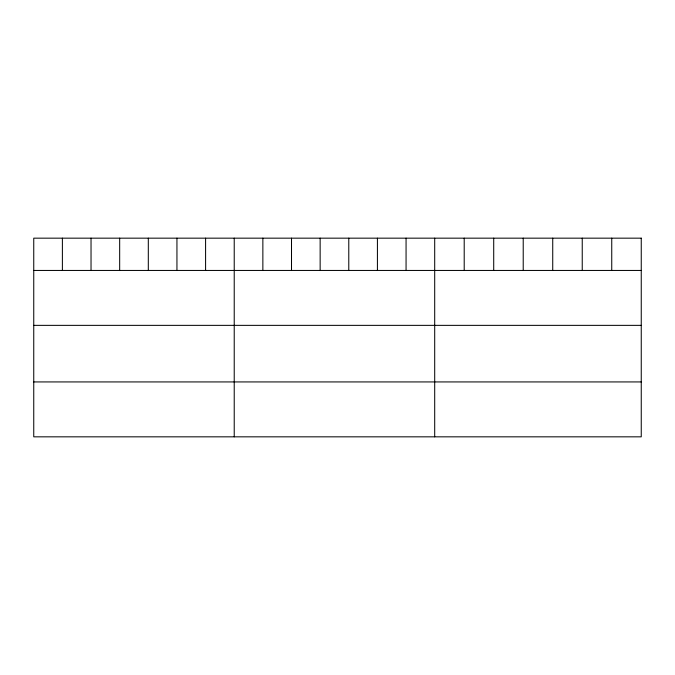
<?xml version="1.0" encoding="UTF-8"?>
<svg xmlns="http://www.w3.org/2000/svg" width="675" height="675" viewBox="0 0 675 675"><rect width="100%" height="100%" fill="white"/><g stroke="black" fill="none" stroke-linecap="round" stroke-linejoin="round"><path stroke-width="1.01" d="M33.75 270.447L641.25 270.447M33.75 325.358L641.25 325.358M33.75 381.932L641.25 381.932M611.744 238.165L611.744 270.447M582.238 238.165L582.238 270.447M552.732 238.165L552.732 270.447M523.218 238.165L523.218 270.447M493.712 238.165L493.712 270.447M464.206 238.165L464.206 270.447M434.7 238.165L434.7 436.835M406.063 238.165L406.063 270.447M377.418 238.165L377.418 270.447M348.781 238.165L348.781 270.447M320.144 238.165L320.144 270.447M291.507 238.165L291.507 270.447M262.862 238.165L262.862 270.447M234.225 238.165L234.225 436.835M205.588 238.165L205.588 270.447M176.943 238.165L176.943 270.447M148.306 238.165L148.306 270.447M119.669 238.165L119.669 270.447M91.032 238.165L91.032 270.447M62.387 238.165L62.387 270.447M641.25 238.165L33.75 238.165L33.75 436.835L641.25 436.835L641.25 238.165"/></g></svg>
